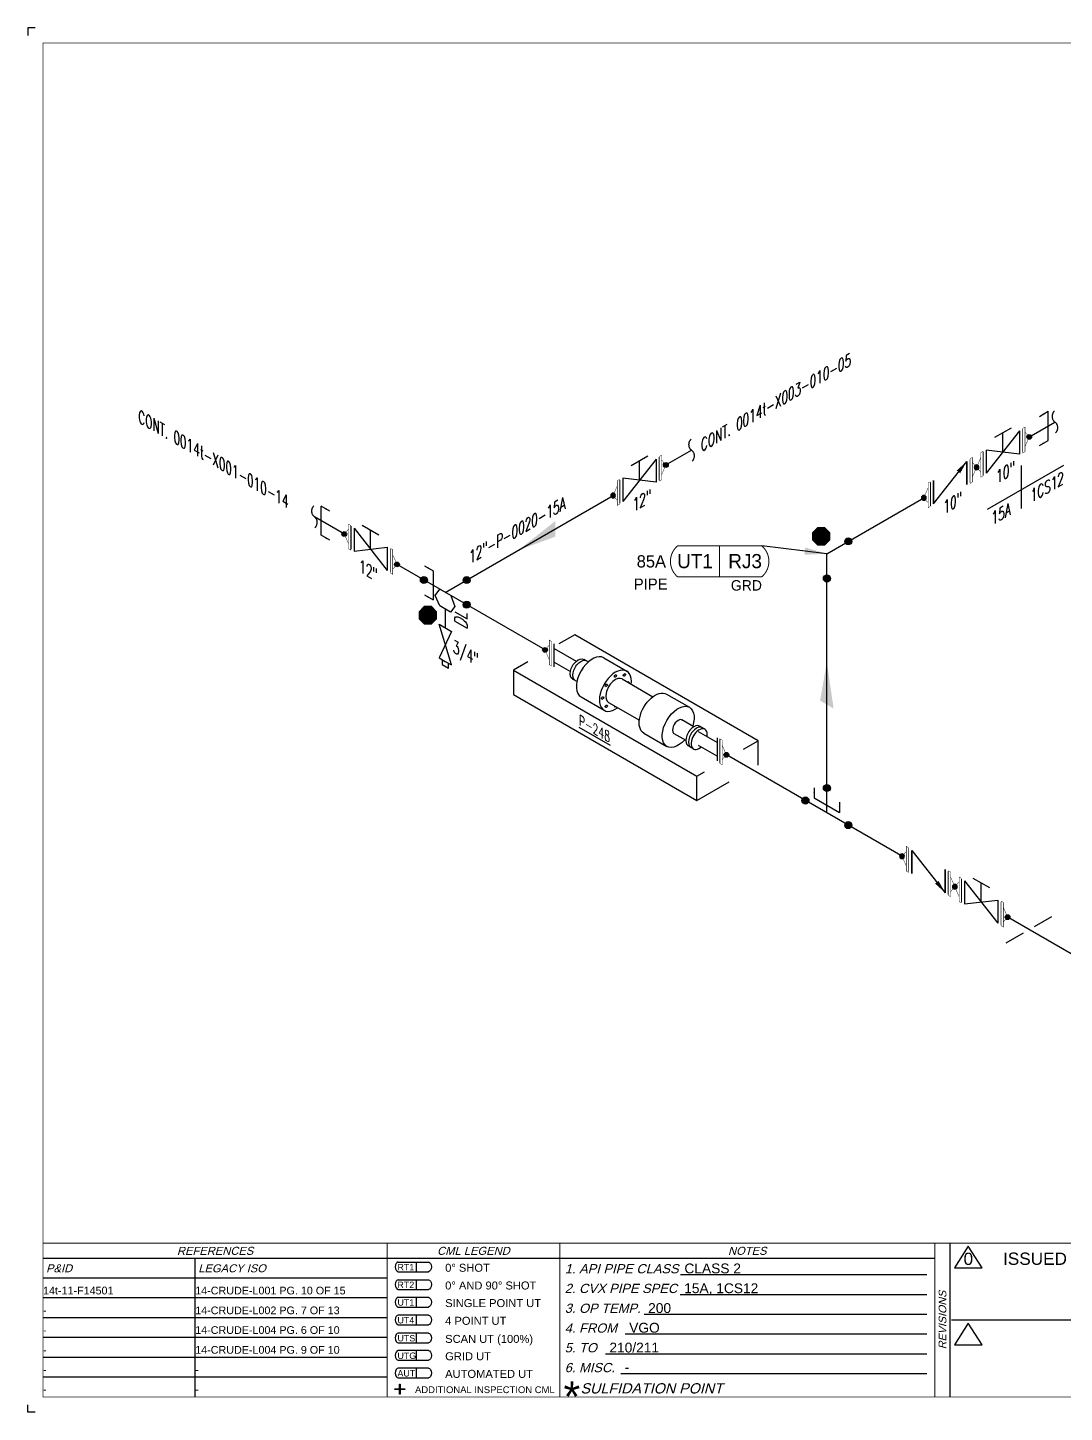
# Model space of a CAD drawing. Header units: inches. Extents: x 0.1 to 17.4, y 0.1 to 11.4.
# Drawn here: x 0.12 to 8.55, y 0.12 to 11.37 of the extents above; entities that cross this region are included whole.
import ezdxf
from ezdxf.enums import TextEntityAlignment as Align

# ---------------------------------------------------------------- set-up
doc = ezdxf.new("R2010")
doc.units = ezdxf.units.IN
doc.header["$MEASUREMENT"] = 0
doc.linetypes.add('HIDDEN2', pattern=[0.1875, 0.125, -0.0625])
for name, color, linetype in [('3', 1, 'Continuous'), ('BORDER', 3, 'Continuous'), ('BORDERTEXT', 7, 'Continuous'), ('COMP', 1, 'Continuous'), ('Continuation', 7, 'Continuous'), ('DL', 20, 'Continuous'), ('EQUIP', 131, 'Continuous'), ('EQUIP-ANNO', 150, 'Continuous'), ('FITTINGS', 4, 'Continuous'), ('FLOW', 1, 'Continuous'), ('PART_PCML', 7, 'Continuous'), ('PART_SelectedCML_UT', 132, 'Continuous'), ('PIPE-ANNO', 150, 'HIDDEN2'), ('TEXT', 7, 'Continuous'), ('UNAS.PIPE', 251, 'Continuous'), ('WELD POINTS', 41, 'Continuous'), ('Welds', 7, 'Continuous')]:
    doc.layers.add(name, color=color, linetype=linetype)
doc.layers.add('PIPE', color=7, linetype='Continuous', lineweight=30)
doc.styles.add('CMLPAS', font='')
doc.styles.add('FEASStandard', font='arial.ttf')
doc.styles.add('ISO30', font='simplex.shx', dxfattribs={"width": 0.85, "oblique": 30, "height": 0.075})
doc.styles.add('PART_Standard', font='romans', dxfattribs={"width": 0.8, "height": 0.09})
doc.styles.add('Richmond', font='arial.ttf')
doc.styles.add('SIMPLEX', font='ROMANS')
doc.styles.get("Standard").update_dxf_attribs({"font": 'arial.ttf'})
doc.styles.get('CMLPAS').set_extended_font_data('Cordia New')
doc.dimstyles.new('Richmond', dxfattribs={"dimtxt": 0.18, "dimasz": 0.18, "dimexe": 0.18, "dimexo": 0.0625, "dimgap": 0.09, "dimtad": 0, "dimtih": 1, "dimtoh": 1, "dimdec": 4, "dimzin": 0, "dimdsep": 46, "dimtxsty": 'Richmond', "dimcen": 0.09, "dimadec": 0, "dimazin": 0, "dimtfac": 1, "dimtdec": 4, "dimtofl": 0, "dimtmove": 0, "dimatfit": 3, "dimfxl": 1, "dimtolj": 1, "dimtzin": 0, "dimarcsym": 0})
doc.dimstyles.get("Standard").update_dxf_attribs({"dimtxt": 0.18, "dimasz": 0.18, "dimexe": 0.18, "dimexo": 0.0625, "dimgap": 0.09, "dimtad": 0, "dimtih": 1, "dimtoh": 1, "dimdec": 4, "dimzin": 0, "dimdsep": 46, "dimtxsty": 'Standard', "dimcen": 0.09, "dimadec": 0, "dimazin": 0, "dimtfac": 1, "dimtdec": 4, "dimtofl": 0, "dimtmove": 0, "dimatfit": 3, "dimfxl": 1, "dimtolj": 1, "dimtzin": 0, "dimarcsym": 0})

# ---------------------------------------------------------------- blocks, each defined once
blk = doc.blocks.new('Border')
h = blk.add_hatch(color=256)
h.dxf.hatch_style = 1
h.paths.add_polyline_path([(3.147, 0.317), (3.11, 0.317), (3.11, 0.31), (3.147, 0.31), (3.147, 0.273), (3.154, 0.273), (3.154, 0.31), (3.191, 0.31), (3.191, 0.317), (3.154, 0.317), (3.154, 0.354), (3.147, 0.354)])
blk.add_line((5.432, 1.244), (7.435, 1.244))
for points in [[(5.43, 1.083), (7.435, 1.083)], [(5.136, 0.922), (7.435, 0.922)], [(4.982, 0.762), (7.435, 0.762)], [(4.822, 0.601), (7.435, 0.601)], [(3.147, 0.317), (3.147, 0.354), (3.154, 0.354), (3.154, 0.317)], [(4.947, 0.44), (7.435, 0.44)], [(3.147, 0.31), (3.11, 0.31), (3.11, 0.317), (3.147, 0.317)], [(3.154, 0.31), (3.154, 0.273), (3.147, 0.273), (3.147, 0.31)], [(3.154, 0.317), (3.191, 0.317), (3.191, 0.31), (3.154, 0.31)]]:
    blk.add_lwpolyline(points)
at = {"layer": 'BORDER'}
for p, q in [((7.625, 0.25), (7.625, 1.5)), ((7.5, 1.375), (0.25, 1.375)), ((1.487, 0.25), (1.487, 1.375)), ((1.487, 1.214), (0.25, 1.214)), ((3.048, 1.214), (1.487, 1.214)), ((1.487, 1.054), (0.25, 1.054)), ((3.048, 1.054), (1.487, 1.054)), ((1.487, 0.893), (0.25, 0.893)), ((3.048, 0.893), (1.487, 0.893)), ((1.487, 0.732), (0.25, 0.732)), ((3.048, 0.732), (1.487, 0.732)), ((1.487, 0.571), (0.25, 0.571)), ((3.048, 0.571), (1.487, 0.571)), ((1.487, 0.411), (0.25, 0.411)), ((3.048, 0.411), (1.487, 0.411))]:
    blk.add_line(p, q, dxfattribs=at)
at = {"layer": 'BORDER', "const_width": 0.005}
blk.add_lwpolyline([(0.25, 0.25), (17.25, 0.25), (17.25, 11.25), (0.25, 11.25)], close=True, dxfattribs=at)
at = {"layer": 'BORDER', "const_width": 0.00833}
for points in [[(17.25, 1.5), (0.25, 1.5)], [(3.048, 0.25), (3.048, 1.5)], [(4.45, 0.25), (4.45, 1.5)], [(7.5, 0.25), (7.5, 1.5)], [(7.634, 0.875), (10.375, 0.875)]]:
    blk.add_lwpolyline(points, dxfattribs=at)
at = {"layer": 'BORDERTEXT', "color": 7, "linetype": 'Continuous'}
for p, q in [((3.137, 1.346), (3.383, 1.346)), ((3.137, 1.267), (3.383, 1.267)), ((3.137, 1.202), (3.383, 1.202)), ((3.137, 1.123), (3.383, 1.123))]:
    blk.add_line(p, q, dxfattribs=at)
at = {"layer": 'BORDERTEXT'}
for p, q in [((3.283, 1.346), (3.283, 1.267)), ((3.283, 1.202), (3.283, 1.123)), ((3.283, 1.059), (3.283, 0.98)), ((3.283, 1.059), (3.283, 0.98)), ((3.283, 0.915), (3.283, 0.836)), ((3.283, 0.915), (3.283, 0.836)), ((3.283, 0.768), (3.283, 0.689)), ((3.283, 0.768), (3.283, 0.689)), ((3.283, 0.626), (3.283, 0.548)), ((3.283, 0.626), (3.283, 0.548)), ((3.283, 0.483), (3.283, 0.405)), ((3.283, 0.483), (3.283, 0.405))]:
    blk.add_line(p, q, dxfattribs=at)
at = {"layer": 'BORDERTEXT', "color": 7}
for p, q in [((3.383, 1.059), (3.137, 1.059)), ((3.137, 0.98), (3.383, 0.98)), ((3.383, 0.915), (3.137, 0.915)), ((3.137, 0.836), (3.383, 0.836)), ((3.383, 0.768), (3.137, 0.768)), ((3.137, 0.689), (3.383, 0.689)), ((3.383, 0.626), (3.137, 0.626)), ((3.137, 0.548), (3.383, 0.548)), ((3.383, 0.483), (3.137, 0.483)), ((3.137, 0.405), (3.383, 0.405))]:
    blk.add_line(p, q, dxfattribs=at)
at = {"layer": 'BORDERTEXT'}
for centre in [(3.137, 1.307), (3.137, 1.163), (3.137, 1.02), (3.137, 0.876), (3.137, 0.729), (3.137, 0.587), (3.137, 0.444)]:
    blk.add_ellipse(centre, major_axis=(0, -0.0394), ratio=0.624439, start_param=3.141593, end_param=6.283185, dxfattribs=at)
at = {"layer": 'BORDERTEXT', "extrusion": (0, 0, -1)}
for centre in [(3.383, 1.307), (3.383, 1.163), (3.383, 1.02), (3.383, 0.876), (3.383, 0.729), (3.383, 0.587), (3.383, 0.444)]:
    blk.add_ellipse(centre, major_axis=(0, -0.0394), ratio=0.624439, start_param=3.141593, end_param=6.283185, dxfattribs=at)
at = {"layer": 'BORDERTEXT', "style": 'FEASStandard', "oblique": 15}
for s, p in [('REFERENCES', (1.649, 1.437)), ('CML LEGEND', (3.749, 1.437)), ('NOTES', (5.975, 1.437))]:
    blk.add_text(s, height=0.065, dxfattribs=at).set_placement(p, align=Align.MIDDLE)
for s, p in [('P&ID', (0.275, 1.295)), ('LEGACY ISO', (1.512, 1.295))]:
    blk.add_text(s, height=0.065, dxfattribs=at).set_placement(p, align=Align.MIDDLE_LEFT)
at = {"layer": 'BORDERTEXT', "style": 'FEASStandard'}
for s, height, p in [('RT1', 0.0518, (3.131, 1.279)), ('0%%D SHOT', 0.0648, (3.519, 1.267)), ('RT2', 0.0518, (3.131, 1.135)), ('0%%D AND 90%%D SHOT', 0.0648, (3.519, 1.123)), ('UT1', 0.0518, (3.131, 0.992)), ('SINGLE POINT UT', 0.0648, (3.519, 0.98)), ('4 POINT UT', 0.0648, (3.519, 0.836)), ('UT4', 0.0518, (3.131, 0.847)), ('UTS', 0.0518, (3.131, 0.701)), ('SCAN UT (100%%%)', 0.0648, (3.519, 0.689)), ('UTG', 0.0518, (3.131, 0.559)), ('GRID UT', 0.0648, (3.519, 0.548)), ('AUT', 0.0518, (3.131, 0.416)), ('AUTOMATED UT', 0.0648, (3.519, 0.405)), ('ADDITIONAL INSPECTION CML', 0.055, (3.274, 0.281))]:
    blk.add_text(s, height=height, dxfattribs=at).set_placement(p)
at = {"layer": 'BORDERTEXT', "style": 'FEASStandard', "oblique": 15}
for s, height, p in [('1. API PIPE CLASS', 0.075, (4.491, 1.254)), ('2. CVX PIPE SPEC', 0.075, (4.491, 1.094)), ('3. OP TEMP.', 0.075, (4.491, 0.933)), ('4. FROM ', 0.075, (4.491, 0.772)), ('5. TO ', 0.075, (4.491, 0.612)), ('6. MISC. ', 0.075, (4.491, 0.451)), ('SULFIDATION POINT', 0.08333, (4.619, 0.278))]:
    blk.add_text(s, height=height, dxfattribs=at).set_placement(p)
blk.add_text('REVISIONS', height=0.0625, rotation=90, dxfattribs=at).set_placement((7.562, 0.875), align=Align.MIDDLE)
at = {"layer": 'BORDERTEXT', "insert": (4.481, 0.378), "char_height": 0.25, "attachment_point": 1, "style": 'FEASStandard'}
blk.add_mtext('*', dxfattribs=at)
blk = doc.blocks.new('BORDER TEXT')
at = {"layer": 'BORDERTEXT'}
for tag, p, height, style in [('API_PIPE_CLASS', (5.464, 1.254), 0.08, 'Richmond'), ('MATERIAL1', (12.263, 1.211), 0.08, 'Richmond'), ('P&ID_#1', (0.25, 1.083), 0.0625, 'FEASStandard'), ('LINE_#1', (1.487, 1.083), 0.0625, 'FEASStandard'), ('CVX_PIPE_SPEC', (5.462, 1.093), 0.08, 'Richmond'), ('OP_TEMP', (5.169, 0.932), 0.08, 'Richmond'), ('MATERIAL2', (12.263, 1.04), 0.08, 'Richmond'), ('P&ID_#2', (0.25, 0.922), 0.0625, 'FEASStandard'), ('LINE_#2', (1.487, 0.922), 0.0625, 'FEASStandard'), ('MATERIAL3', (12.263, 0.868), 0.08, 'Richmond'), ('P&ID_#3', (0.25, 0.762), 0.0625, 'FEASStandard'), ('LINE_#3', (1.487, 0.762), 0.0625, 'FEASStandard'), ('FROM', (5.015, 0.772), 0.08, 'Richmond'), ('TO', (4.854, 0.611), 0.08, 'Richmond'), ('MATERIAL4', (12.263, 0.696), 0.08, 'Richmond'), ('P&ID_#4', (0.25, 0.601), 0.0625, 'FEASStandard'), ('LINE_#4', (1.487, 0.601), 0.0625, 'FEASStandard'), ('MATERIAL5', (12.263, 0.525), 0.08, 'Richmond'), ('P&ID_#5', (0.25, 0.44), 0.0625, 'FEASStandard'), ('LINE_#5', (1.487, 0.44), 0.0625, 'FEASStandard'), ('MISC', (4.979, 0.451), 0.08, 'Richmond'), ('INSULATION', (12.928, 0.414), 0.0625, 'FEASStandard'), ('P&ID_#6', (0.25, 0.28), 0.0625, 'FEASStandard'), ('LINE_#6', (1.487, 0.28), 0.0625, 'FEASStandard'), ('PWHT', (12.928, 0.281), 0.0625, 'FEASStandard')]:
    blk.add_attdef(tag, p, '', height=height, dxfattribs=dict(at, style=style))
at = {"layer": 'BORDERTEXT', "style": 'FEASStandard'}
for tag, p in [('DR.BY', (11.075, 0.562)), ('DR.BY_DATE', (11.95, 0.562)), ('CHK_BY', (11.075, 0.354)), ('CHK._BY_DATE', (11.95, 0.354))]:
    blk.add_attdef(tag, text='', height=0.1, dxfattribs=at).set_placement(p, align=Align.MIDDLE_CENTER)
at = {"layer": 'BORDERTEXT', "style": 'PART_Standard', "width": 0.8}
for tag, p in [('PLANT_NUMBER', (13.938, 0.384)), ('SYSTEM_NUMBER', (14.812, 0.384)), ('CIRCUIT_NUMBER', (15.688, 0.384)), ('SHEET_NUMBER', (16.5, 0.384)), ('REVISION', (17.062, 0.384))]:
    blk.add_attdef(tag, text='', height=0.15, dxfattribs=at).set_placement(p, align=Align.MIDDLE_CENTER)
blk = doc.blocks.new('3_VALVE_FLANGE_GATE_30')
at = {"color": 0, "linetype": 'ByBlock', "lineweight": -2}
blk.add_wipeout([(-0.162, -0.187), (-0.135, -0.172), (0, 0), (0.135, -0.016), (0.162, 0), (0.162, 0.187), (0.135, 0.172), (0, 0), (-0.135, 0.016), (-0.162, 0)], dxfattribs=at)
for p, q in [((0.135, 0.172), (-0.135, -0.172)), ((0.068, 0.195), (-0.068, 0.117)), ((0, 0), (0, 0.156)), ((0.135, 0.172), (0.135, -0.016)), ((0.162, 0.187), (0.162, 0)), ((-0.162, 0), (-0.162, -0.187)), ((-0.135, 0.016), (-0.135, -0.172)), ((0.135, -0.016), (-0.135, 0.016))]:
    blk.add_line(p, q, dxfattribs=at)
blk = doc.blocks.new('AM9A04')
at = {"linetype": 'Continuous', "const_width": 0.01}
blk.add_lwpolyline([(0, -0.289), (0, 0.289), (-0.05, 0.318), (-0.05, -0.26)], close=True, dxfattribs=at)
at = {"const_width": 0.01}
blk.add_lwpolyline([(-0.05, -0.144), (-0.15, 0.087), (-0.05, 0.202)], dxfattribs=at)
blk = doc.blocks.new('A09')
at = {"layer": 'Welds'}
h = blk.add_hatch(color=256, dxfattribs=at)
h.dxf.hatch_style = 1
h.paths.add_polyline_path([(-0.03, 0, 1), (0.03, 0, 1)])
blk.add_circle((0, 0), 0.03, dxfattribs=at)
blk = doc.blocks.new('*U68')
blk.add_wipeout([(0.052, -0.03), (0.017, -0.07), (0.017, -0.11), (0, -0.1), (0, 0.1), (0.017, 0.09), (0.017, 0.05)]).dxf.layer = 'COMP'
at = {"layer": '3', "xscale": 0.65, "yscale": 0.65, "zscale": 0.65}
blk.add_blockref('A09', (0.052, -0.03), dxfattribs=at)
at = {"layer": 'COMP', "xscale": 0.3466300616258731, "yscale": 0.3466300616258731, "zscale": 0.3466300616258731, "rotation": 180}
blk.add_blockref('AM9A04', (0, 0), dxfattribs=at)
blk = doc.blocks.new('1_Text_330')
at = {"layer": 'TEXT', "style": 'PART_Standard', "oblique": 330, "width": 0.8}
blk.add_attdef('3/4"', (0, 0), '', height=0.09, rotation=330, dxfattribs=at)
blk = doc.blocks.new('1_BREAK-PIPE_PIPE_00')
at = {"color": 0, "linetype": 'ByBlock', "lineweight": -2}
for centre, major_axis in [((0.03, -0.092), (0, 0.101)), ((-0.03, 0.092), (0, -0.101))]:
    blk.add_ellipse(centre, major_axis=major_axis, ratio=0.711978, start_param=0.427466, end_param=3.141593, dxfattribs=at)
blk = doc.blocks.new('1_Tilde_00')
at = {"layer": 'PIPE-ANNO', "xscale": -0.5000000000000001, "yscale": 0.5, "zscale": 0.5}
blk.add_blockref('1_BREAK-PIPE_PIPE_00', (0, 0), dxfattribs=at)
blk = doc.blocks.new('1_Cont_330')
at = {"layer": 'Continuation', "style": 'PART_Standard', "oblique": 330, "width": 0.8}
blk.add_attdef('CONT.', (0, 0), '', height=0.09, rotation=330, dxfattribs=at)
blk = doc.blocks.new('O-let 2')
at = {"layer": 'FITTINGS', "linetype": 'ByBlock'}
for p, q in [((11.097, 20.379), (11.136, 20.431)), ((11.136, 20.295), (11.097, 20.379)), ((11.224, 20.38), (11.136, 20.431)), ((11.224, 20.38), (11.257, 20.291)), ((11.223, 20.245), (11.136, 20.295)), ((11.257, 20.291), (11.223, 20.245))]:
    blk.add_line(p, q, dxfattribs=at)
blk = doc.blocks.new('Bleeder Valve 2')
at = {"layer": 'FITTINGS', "linetype": 'ByBlock'}
for p, q in [((0.051, -0.302), (-0.051, 0.03)), ((-0.051, 0.03), (0.051, -0.03)), ((0.051, -0.03), (-0.051, -0.243)), ((-0.051, -0.243), (0, -0.273)), ((-0.026, -0.258), (-0.026, -0.298)), ((-0.026, -0.298), (0.025, -0.327)), ((0, -0.273), (0.051, -0.302)), ((0.025, -0.327), (0.025, -0.287))]:
    blk.add_line(p, q, dxfattribs=at)
blk = doc.blocks.new('Bleeder 2')
at = {"layer": 'PIPE', "linetype": 'Continuous'}
blk.add_line((0, -0.135), (0, -0.288), dxfattribs=at)
for name, p in [('O-let 2', (-11.18, -20.405)), ('Bleeder Valve 2', (0, -0.288))]:
    blk.add_blockref(name, p)
blk = doc.blocks.new('DL_Vert_30')
at = {"layer": 'DL', "style": 'ISO30', "oblique": 30, "width": 0.85}
blk.add_text('DL', height=0.1, rotation=90, dxfattribs=at).set_placement((0, 0))
blk = doc.blocks.new('2_WELD_SINGLE_00')
at = {"linetype": 'ByBlock', "lineweight": -2}
h = blk.add_hatch(color=0, dxfattribs=at)
edge = h.paths.add_edge_path()
edge.add_arc((0, 0), 0.0286, 0, 360)
at = {"color": 0, "linetype": 'ByBlock', "lineweight": -2}
blk.add_circle((0, 0), 0.0286, dxfattribs=at)
blk = doc.blocks.new('*U71')
at = {"layer": 'WELD POINTS'}
for p, rotation in [((-0.174, 0.1), 329.9999999999993), ((0.174, 0.1), 299.9999999999998), ((0.174, -0.1), 60.000000000001)]:
    blk.add_blockref('2_WELD_SINGLE_00', p, dxfattribs=dict(at, rotation=rotation))
blk = doc.blocks.new('*U74')
at = {"layer": 'WELD POINTS'}
blk.add_blockref('2_WELD_SINGLE_00', (0, 0.201), dxfattribs=at)
for p, rotation in [((-0.174, 0.1), 329.9999999999993), ((0.174, -0.1), 60.000000000001)]:
    blk.add_blockref('2_WELD_SINGLE_00', p, dxfattribs=dict(at, rotation=rotation))
blk = doc.blocks.new('*U78')
at = {"layer": 'WELD POINTS', "rotation": 209.9999999999999}
blk.add_blockref('2_WELD_SINGLE_00', (0.174, 0.1), dxfattribs=at)
at = {"layer": 'WELD POINTS'}
blk.add_blockref('2_WELD_SINGLE_00', (0, -0.201), dxfattribs=at)
blk = doc.blocks.new('3_VALVE_FLANGE_CHECK_30')
at = {"color": 0, "linetype": 'ByBlock', "lineweight": -2}
blk.add_wipeout([(0.162, 0.188), (-0.162, 0), (-0.162, -0.188), (0.162, 0)], dxfattribs=at)
for p, q in [((-0.135, -0.172), (0.135, 0.172)), ((0.135, -0.016), (0.135, 0.172)), ((0.135, 0.172), (0.135, -0.016)), ((0.162, 0.188), (0.162, 0)), ((-0.162, 0), (-0.162, -0.188)), ((-0.135, -0.172), (-0.135, 0.016)), ((-0.135, 0.016), (-0.135, -0.172))]:
    blk.add_line(p, q, dxfattribs=at)
blk.add_solid([(0.054, 0.098), (0.135, 0.172), (0.082, 0.076)], dxfattribs=at)
blk = doc.blocks.new('*U19')
blk.add_wipeout([(-0.052, -0.03), (-0.017, -0.07), (-0.017, -0.11), (0, -0.1), (0, 0.1), (-0.017, 0.09), (-0.017, 0.05)]).dxf.layer = 'COMP'
at = {"layer": '3', "xscale": 0.65, "yscale": 0.65, "zscale": 0.65}
blk.add_blockref('A09', (-0.052, -0.03), dxfattribs=at)
at = {"layer": 'COMP', "xscale": -0.3466300616258731, "yscale": 0.3466300616258731, "zscale": 0.3466300616258731, "rotation": 180}
blk.add_blockref('AM9A04', (0, 0), dxfattribs=at)
blk = doc.blocks.new('4_SUPPORT_I-BEAM_30')
at = {"color": 0, "linetype": 'ByBlock', "lineweight": -2}
for p, q in [((-0.044, 0.025), (-0.186, 0.107)), ((0.186, -0.107), (0.044, -0.025))]:
    blk.add_line(p, q, dxfattribs=at)
blk = doc.blocks.new('1_ARROW_FLOW_30')
at = {"color": 0, "linetype": 'ByBlock'}
blk.add_solid([(-0.15, -0.15), (0.15, 0.087), (-0.15, -0.023)], dxfattribs=at)
blk = doc.blocks.new('1_Text_30')
at = {"layer": 'TEXT', "style": 'PART_Standard', "oblique": 30, "width": 0.8}
blk.add_attdef('TEXT', (0, 0), '', height=0.09, rotation=30, dxfattribs=at)
blk = doc.blocks.new('*U89')
at = {"layer": 'PIPE-ANNO', "linetype": 'Continuous'}
for p, q in [((0.343, -0.102), (-0.278, -0.46)), ((0, -0.1), (0, -0.45))]:
    blk.add_line(p, q, dxfattribs=at)
at = {"layer": 'TEXT', "style": 'PART_Standard', "oblique": 30, "width": 0.8}
blk.add_attdef('SPEC230', text='', height=0.09, rotation=30, dxfattribs=at).set_placement((0.347, -0.249), align=Align.RIGHT)
blk.add_attdef('SPEC130', (-0.241, -0.589), '', height=0.09, rotation=30, dxfattribs=at)
blk = doc.blocks.new('1_Cont_30')
at = {"layer": 'Continuation', "style": 'PART_Standard', "oblique": 30, "width": 0.8}
blk.add_attdef('CONT', (0, 0), '', height=0.09, rotation=30, dxfattribs=at)
blk = doc.blocks.new('PART_PCML')
blk.add_hatch(color=0).paths.add_polyline_path([(-0.07, -0.029), (-0.029, -0.07), (0.029, -0.07), (0.07, -0.029), (0.07, 0.029), (0.029, 0.07), (-0.029, 0.07), (-0.07, 0.029)])
at = {"color": 7, "const_width": 0.009}
blk.add_lwpolyline([(-0.07, 0.029), (-0.029, 0.07), (0.029, 0.07), (0.07, 0.029), (0.07, -0.029), (0.029, -0.07), (-0.029, -0.07), (-0.07, -0.029), (-0.07, 0.029), (-0.029, 0.07)], dxfattribs=at)
at = {"color": 18, "true_color": 0x000000}
blk.add_lwpolyline([(-0.029, 0.07), (-0.07, 0.029), (-0.07, -0.029), (-0.029, -0.07), (0.029, -0.07), (0.07, -0.029), (0.07, 0.029), (0.029, 0.07)], close=True, dxfattribs=at)
at = {"color": 7, "true_color": 0xffffff, "style": 'SIMPLEX', "width": 0.8, "flags": 1}
for tag, p in [('CIRCUIT', (-0.094, 0.089)), ('DM', (-0.053, -0.133)), ('TYPE', (-0.075, -0.204))]:
    blk.add_attdef(tag, p, '', height=0.0586, dxfattribs=at)
at = {"color": 7, "true_color": 0xffffff, "style": 'SIMPLEX', "width": 0.8}
blk.add_attdef('DMDISP', text='', height=0.0586, dxfattribs=at).set_placement((0, 0), align=Align.MIDDLE_CENTER)
blk = doc.blocks.new('CMLPAS')
at = {"const_width": 0.008}
blk.add_lwpolyline([(0.063, 0.125, 0.454441), (0.063, -0.125), (0.75, -0.125, 0.454441), (0.75, 0.125)], format="xyb", close=True, dxfattribs=at)
blk.add_lwpolyline([(0.406, -0.125), (0.406, 0.125)], dxfattribs=at)
at = {"style": 'CMLPAS', "flags": 1}
for tag, p in [('STATE', (0.75, 0.623)), ('DL', (0.75, 0.482)), ('CIRCUIT', (0.75, 0.341)), ('SUBSINTERVAL(MONTHS)', (-0.025, -0.335)), ('OLD_ID', (0.75, -0.337)), ('OLD_NDE', (0.75, -0.478)), ('OLD_ENTY', (0.741, -0.636)), ('SIZE', (0.747, -0.761)), ('SPEC', (0.747, -0.902)), ('JUSTIFY', (0.747, -1.043)), ('COMMENTS', (0.747, -1.185)), ('OLD_ASSET', (0.75, -1.326)), ('SCHED', (0.737, -1.469)), ('NOM_THICK', (0.752, -1.61)), ('CORR_ALLOW', (0.763, -1.745)), ('TML_STATUS', (0.772, -1.878)), ('FLOW_ORDER', (0.778, -2.13))]:
    blk.add_attdef(tag, text='', height=0.1, dxfattribs=at).set_placement(p, align=Align.MIDDLE_RIGHT)
at = {"style": 'CMLPAS'}
for tag, height, p in [('CHILD', 0.25, (0.75, 0.269)), ('###', 0.115, (0.75, 0.002)), ('ACCESS', 0.085, (0.75, -0.195))]:
    blk.add_attdef(tag, text='', height=height, dxfattribs=at).set_placement(p, align=Align.MIDDLE_RIGHT)
at = {"color": 152, "style": 'CMLPAS'}
for tag, height, p in [('SPECIAL', 0.085, (0.405, 0.19)), ('DM-TYPE', 0.1, (-0.03, 0)), ('COMP', 0.09, (-0.017, -0.185))]:
    blk.add_attdef(tag, text='', height=height, dxfattribs=at).set_placement(p, align=Align.MIDDLE_RIGHT)
at = {"style": 'CMLPAS'}
blk.add_attdef('NDE', text='', height=0.115, dxfattribs=at).set_placement((0.206, 0.002), align=Align.MIDDLE_CENTER)
blk = doc.blocks.new('*U67')
at = {"color": 20, "linetype": 'ByBlock', "ltscale": 0.7}
blk.add_line((-0.054, 0.15), (-0.054, -0.087), dxfattribs=at)
for points in [[(-0.126, 0.191), (-0.054, 0.15)], [(-0.126, -0.046), (-0.054, -0.087)]]:
    blk.add_leader(points, dimstyle='Richmond', override={"dimasz": 0.04, "dimgap": 0.09, "dimtad": 0}, dxfattribs=at)
blk = doc.blocks.new('*U90')
at = {"color": 20, "linetype": 'ByBlock', "ltscale": 0.7}
blk.add_line((0.054, 0.15), (0.054, -0.087), dxfattribs=at)
for points in [[(0.126, 0.191), (0.054, 0.15)], [(0.126, -0.046), (0.054, -0.087)]]:
    blk.add_leader(points, dimstyle='Richmond', override={"dimasz": 0.04, "dimgap": 0.09, "dimtad": 0}, dxfattribs=at)
blk = doc.blocks.new('*U102')
at = {"color": 20, "linetype": 'ByBlock', "ltscale": 0.7}
blk.add_line((-0.103, 0.122), (0.103, 0.003), dxfattribs=at)
for points in [[(-0.103, 0.204), (-0.103, 0.122)], [(0.103, 0.086), (0.103, 0.003)]]:
    blk.add_leader(points, dimstyle='Richmond', override={"dimasz": 0.04, "dimgap": 0.09, "dimtad": 0}, dxfattribs=at)

msp = doc.modelspace()

# ---------------------------------------------------------------- linework, layer by layer
for p, q in [((0.125, 11.375), (0.125, 11.312)), ((0.187, 11.375), (0.125, 11.375)), ((0.125, 0.125), (0.125, 0.187)), ((0.187, 0.125), (0.125, 0.125))]:
    msp.add_line(p, q)
at = {"layer": 'BORDERTEXT'}
for points in [[(7.772, 1.474), (7.659, 1.298), (7.885, 1.298)], [(7.772, 0.849), (7.659, 0.673), (7.885, 0.673)]]:
    msp.add_lwpolyline(points, close=True, dxfattribs=at)
at = {"layer": 'EQUIP'}
for p, q in [((4.572, 6.442), (4.443, 6.368)), ((6.064, 5.581), (4.572, 6.442)), ((4.192, 6.223), (4.074, 6.154)), ((4.646, 6.243), (4.683, 6.222)), ((4.808, 6.255), (4.995, 6.147)), ((4.074, 6.154), (4.074, 5.957)), ((4.074, 6.154), (5.566, 5.293)), ((4.577, 6.07), (4.554, 6.083)), ((4.958, 6.084), (5.208, 5.939)), ((4.577, 6.07), (4.591, 6.062)), ((4.074, 5.957), (5.566, 5.096)), ((4.624, 5.937), (4.811, 5.829)), ((4.848, 5.893), (5.098, 5.749)), ((5.318, 5.961), (5.505, 5.853)), ((5.54, 5.695), (5.444, 5.75)), ((5.135, 5.643), (5.321, 5.535)), ((5.477, 5.583), (5.381, 5.638)), ((5.63, 5.675), (5.587, 5.7)), ((5.538, 5.515), (5.494, 5.54)), ((5.945, 5.512), (6.064, 5.581)), ((6.064, 5.384), (6.064, 5.581)), ((5.566, 5.293), (5.626, 5.328)), ((5.566, 5.096), (5.566, 5.293)), ((5.566, 5.096), (5.828, 5.248))]:
    msp.add_line(p, q, dxfattribs=at)
at = {"layer": 'EQUIP', "extrusion": (0, 0, -1)}
for centre, major_axis, start_param, end_param in [((4.6, 6.163), (-0.0461, -0.0798), 0, 3.141593), ((4.622, 6.151), (-0.0461, -0.0798), 0, 3.141593), ((5.226, 5.802), (-0.092, -0.159), 0, 3.141593), ((5.413, 5.694), (-0.092, -0.159), 5.07104, 10.637012)]:
    msp.add_ellipse(centre, major_axis=major_axis, ratio=0.57735, start_param=start_param, end_param=end_param, dxfattribs=at)
at = {"layer": 'EQUIP'}
for centre, major_axis, start_param, end_param in [((4.716, 6.096), (0.092, 0.159), 6.283185, 9.07169), ((4.903, 5.988), (0.092, 0.159), 5.35589, 10.352073), ((4.903, 5.988), (0.0551, 0.0955), 0, 3.141593), ((4.716, 6.096), (0.092, 0.159), 9.07169, 9.424778), ((5.007, 6.048), (0.0061, 0.0106), 5.253068, 7.313302), ((4.903, 5.868), (0.0061, 0.0106), 2.111476, 4.17171), ((5.413, 5.694), (0.0322, 0.0559), 6.283185, 9.424778), ((5.54, 5.62), (0.0461, 0.0798), 6.283185, 9.424778), ((5.562, 5.608), (0.0461, 0.0798), 6.283185, 9.424778), ((5.584, 5.595), (0.0461, 0.0798), 4.987129, 10.720834)]:
    msp.add_ellipse(centre, major_axis=major_axis, ratio=0.57735, start_param=start_param, end_param=end_param, dxfattribs=at)
for centre in [(4.903, 6.108), (4.976, 6.116), (4.829, 6.031), (4.799, 5.928), (4.829, 5.861)]:
    msp.add_ellipse(centre, major_axis=(0.0061, 0.0106), ratio=0.57735, dxfattribs=at)
msp.add_point((5.584, 5.595), dxfattribs=at)
at = {"layer": 'FITTINGS', "linetype": 'ByBlock', "lineweight": -2}
for p, q in [((4.406, 6.181), (4.406, 6.369)), ((4.406, 6.33), (4.584, 6.227)), ((4.406, 6.22), (4.537, 6.145))]:
    msp.add_line(p, q, dxfattribs=at)
at = {"layer": 'PIPE'}
for p, q in [((3.52, 6.787), (4.884, 7.574)), ((6.622, 7.101), (7.462, 7.585)), ((4.331, 6.319), (2.751, 7.231)), ((6.622, 4.996), (6.622, 7.101)), ((9.934, 3.084), (5.805, 5.467))]:
    msp.add_line(p, q, dxfattribs=at)
at = {"layer": 'UNAS.PIPE'}
for p, q in [((7.462, 7.585), (8.476, 8.171)), ((2.751, 7.231), (2.456, 7.401))]:
    msp.add_line(p, q, dxfattribs=at)

# ---------------------------------------------------------------- block references
at = {"rotation": 180}
for p in [(8.476, 8.171), (5.522, 7.942), (2.456, 7.401)]:
    msp.add_blockref('1_Tilde_00', p, dxfattribs=at)
at = {"layer": 'BORDER'}
msp.add_blockref('Border', (0, 0), dxfattribs=at)
at = {"layer": 'BORDERTEXT'}
ref = msp.add_blockref('BORDER TEXT', (0, 0), dxfattribs=at)
ref.add_attrib('MISC', '-', (4.979, 0.451), dxfattribs={"height": 0.08, "style": 'Richmond'})
ref.add_attrib('TO', '210/211', (4.854, 0.611), dxfattribs={"height": 0.08, "style": 'Richmond'})
ref.add_attrib('FROM', 'VGO', (5.015, 0.772), dxfattribs={"height": 0.08, "style": 'Richmond'})
ref.add_attrib('OP_TEMP', '200', (5.169, 0.932), dxfattribs={"height": 0.08, "style": 'Richmond'})
ref.add_attrib('CVX_PIPE_SPEC', '15A, 1CS12', (5.462, 1.093), dxfattribs={"height": 0.08, "style": 'Richmond'})
ref.add_attrib('API_PIPE_CLASS', 'CLASS 2', (5.464, 1.254), dxfattribs={"height": 0.08, "style": 'Richmond'})
ref.add_attrib('LINE_#6', '-', (1.487, 0.28), dxfattribs={"height": 0.0625, "style": 'FEASStandard'})
ref.add_attrib('LINE_#5', '-', (1.487, 0.44), dxfattribs={"height": 0.0625, "style": 'FEASStandard'})
ref.add_attrib('LINE_#4', '14-CRUDE-L004 PG. 9 OF 10', (1.487, 0.601), dxfattribs={"height": 0.0625, "style": 'FEASStandard'})
ref.add_attrib('LINE_#3', '14-CRUDE-L004 PG. 6 OF 10', (1.487, 0.762), dxfattribs={"height": 0.0625, "style": 'FEASStandard'})
ref.add_attrib('LINE_#2', '14-CRUDE-L002 PG. 7 OF 13', (1.487, 0.922), dxfattribs={"height": 0.0625, "style": 'FEASStandard'})
ref.add_attrib('LINE_#1', '14-CRUDE-L001 PG. 10 OF 15', (1.487, 1.083), dxfattribs={"height": 0.0625, "style": 'FEASStandard'})
ref.add_attrib('P&ID_#6', '-', (0.25, 0.28), dxfattribs={"height": 0.0625, "style": 'FEASStandard'})
ref.add_attrib('P&ID_#5', '-', (0.25, 0.44), dxfattribs={"height": 0.0625, "style": 'FEASStandard'})
ref.add_attrib('P&ID_#4', '-', (0.25, 0.601), dxfattribs={"height": 0.0625, "style": 'FEASStandard'})
ref.add_attrib('P&ID_#3', '-', (0.25, 0.762), dxfattribs={"height": 0.0625, "style": 'FEASStandard'})
ref.add_attrib('P&ID_#2', '-', (0.25, 0.922), dxfattribs={"height": 0.0625, "style": 'FEASStandard'})
ref.add_attrib('P&ID_#1', '14t-11-F14501', (0.25, 1.083), dxfattribs={"height": 0.0625, "style": 'FEASStandard'})
at = {"layer": 'Continuation'}
for name, p, values in [('1_Cont_30', (5.598, 7.927), {'CONT': 'CONT. 0014t-X003-010-05'}), ('1_Cont_330', (1.024, 8.171), {'CONT.': 'CONT. 0014t-X001-010-14'})]:
    msp.add_blockref(name, p, dxfattribs=at).add_auto_attribs(values)
at = {"layer": 'DL', "rotation": 180}
for name, p in [('*U90', (8.476, 8.171)), ('*U67', (2.456, 7.401))]:
    msp.add_blockref(name, p, dxfattribs=at)
at = {"layer": 'DL'}
for name, p in [('*U67', (3.476, 6.812)), ('DL_Vert_30', (3.698, 6.481)), ('*U102', (6.622, 4.996))]:
    msp.add_blockref(name, p, dxfattribs=at)
at = {"layer": 'FITTINGS'}
msp.add_blockref('Bleeder 2', (3.52, 6.787), dxfattribs=at)
at = {"layer": 'FLOW', "xscale": -1, "yscale": -1}
msp.add_blockref('1_ARROW_FLOW_30', (4.265, 7.217), dxfattribs=at)
at = {"layer": 'FLOW', "rotation": 59.99999999999999}
msp.add_blockref('1_ARROW_FLOW_30', (6.622, 6.048), dxfattribs=at)
at = {"layer": 'PART_PCML', "color": 13}
for p in [(6.576, 7.242), (3.378, 6.601)]:
    msp.add_blockref('PART_PCML', p, dxfattribs=at).add_auto_attribs({'DMDISP': '85A'})
at = {"layer": 'PART_SelectedCML_UT'}
msp.add_blockref('CMLPAS', (5.344, 7.039), dxfattribs=at).add_auto_attribs({'###': 'RJ3', 'NDE': 'UT1', 'DM-TYPE': '85A', 'COMP': 'PIPE', 'ACCESS': 'GRD'})
at = {"layer": 'TEXT'}
for name, p, values in [('1_Text_30', (3.714, 7.015), {'TEXT': '12"-P-0020-15A'}), ('1_Text_330', (3.581, 6.302), {'3/4"': '3/4"'})]:
    msp.add_blockref(name, p, dxfattribs=at).add_auto_attribs(values)
at = {"layer": 'UNAS.PIPE'}
msp.add_blockref('1_Text_30', (7.57, 7.42), dxfattribs=at).add_auto_attribs({'TEXT': '10"'})
at = {"layer": 'WELD POINTS'}
for name, p in [('*U78', (6.622, 7.101)), ('*U71', (3.52, 6.787)), ('*U74', (6.622, 4.996))]:
    msp.add_blockref(name, p, dxfattribs=at)

# ---------------------------------------------------------------- texts
at = {"layer": 'BORDERTEXT', "style": 'FEASStandard'}
msp.add_text('ISSUED FOR FEAS PROJECT', height=0.1, dxfattribs=at).set_placement((9.028, 1.373), align=Align.MIDDLE_CENTER)
msp.add_attdef('0', text='', height=0.1, dxfattribs=at).set_placement((7.772, 1.372), align=Align.MIDDLE_CENTER)
at = {"layer": 'EQUIP-ANNO', "style": 'ISO30', "oblique": 330, "width": 0.85}
msp.add_text('%%UP-248', height=0.075, rotation=330, dxfattribs=at).set_placement((4.606, 5.71))

# ---------------------------------------------------------------- leaders
at = {"layer": 'PART_SelectedCML_UT'}
msp.add_leader([(6.622, 7.101), (6.094, 7.164)], dimstyle='Standard', dxfattribs=at)

# ---------------------------------------------------------------- next in the draw order: block references
at = {"layer": 'FITTINGS'}
for name, p in [('3_VALVE_FLANGE_GATE_30', (8.053, 7.927)), ('3_VALVE_FLANGE_CHECK_30', (7.624, 7.679))]:
    msp.add_blockref(name, p, dxfattribs=at)
at = {"layer": 'FITTINGS', "xscale": -1}
msp.add_blockref('3_VALVE_FLANGE_GATE_30', (2.913, 7.137), dxfattribs=at)
at = {"layer": 'FITTINGS', "yscale": -1}
msp.add_blockref('3_VALVE_FLANGE_CHECK_30', (7.448, 4.519), dxfattribs=at)
at = {"layer": 'UNAS.PIPE'}
msp.add_blockref('3_VALVE_FLANGE_GATE_30', (5.098, 7.698), dxfattribs=at)

# ---------------------------------------------------------------- next in the draw order: wipeouts: each hides what was drawn before it
for points, layer in [([(4.331, 6.319), (4.366, 6.359), (4.366, 6.399), (4.383, 6.389), (4.383, 6.189), (4.366, 6.199), (4.366, 6.239)], 'COMP'), ([(5.578, 5.544), (5.578, 5.654), (5.73, 5.566), (5.73, 5.605), (5.753, 5.591), (5.753, 5.404), (5.73, 5.417), (5.73, 5.456)], 'FITTINGS')]:
    msp.add_wipeout(points).dxf.layer = layer

# ---------------------------------------------------------------- next in the draw order: hatches: boundary and pattern name
at = {"layer": 'Welds'}
h = msp.add_hatch(color=256, dxfattribs=at)
h.dxf.hatch_style = 1
h.paths.add_polyline_path([(4.35, 6.319, 1), (4.311, 6.319, 1)])

# ---------------------------------------------------------------- next in the draw order: linework, layer by layer
at = {"layer": 'FITTINGS', "linetype": 'ByBlock', "lineweight": -2}
for p, q in [((5.73, 5.566), (5.578, 5.654)), ((5.73, 5.456), (5.578, 5.544)), ((5.73, 5.605), (5.73, 5.417)), ((5.753, 5.591), (5.753, 5.404))]:
    msp.add_line(p, q, dxfattribs=at)
at = {"layer": 'Welds'}
msp.add_circle((4.331, 6.319), 0.0195, dxfattribs=at)

# ---------------------------------------------------------------- next in the draw order: block references
msp.add_blockref('*U89', (8.202, 7.919)).add_auto_attribs({'SPEC130': '15A', 'SPEC230': '1CS12'})
at = {"layer": 'COMP', "ltscale": 0.65, "xscale": -1, "rotation": 180}
for name, p in [('*U68', (7.787, 7.773)), ('*U19', (7.285, 4.613))]:
    msp.add_blockref(name, p, dxfattribs=at)
at = {"layer": 'COMP', "ltscale": 0.65, "xscale": -1}
for name, p in [('*U68', (4.936, 7.604)), ('*U68', (7.462, 7.585)), ('*U19', (7.61, 4.425))]:
    msp.add_blockref(name, p, dxfattribs=at)
at = {"layer": 'COMP', "ltscale": 0.65}
msp.add_blockref('*U68', (3.075, 7.044), dxfattribs=at)
at = {"layer": 'COMP', "xscale": 0.3466300616258731, "yscale": 0.3466300616258731, "zscale": 0.3466300616258731}
msp.add_blockref('AM9A04', (4.383, 6.289), dxfattribs=at)
at = {"layer": 'TEXT'}
msp.add_blockref('1_Text_330', (2.82, 6.956), dxfattribs=at).add_auto_attribs({'3/4"': '12"'})
at = {"layer": 'UNAS.PIPE'}
msp.add_blockref('1_Text_30', (7.999, 7.668), dxfattribs=at).add_auto_attribs({'TEXT': '10"'})
ref = msp.add_blockref('1_Text_30', (5.044, 7.439), dxfattribs=at)
ref.add_attrib('TEXT', '12"', (5.044, 7.439), dxfattribs={"height": 0.09, "rotation": 30, "style": 'PART_Standard', "oblique": 30, "width": 0.8})

# ---------------------------------------------------------------- next in the draw order: wipeouts: each hides what was drawn before it
for points in [[(8.267, 8.05), (8.233, 8.09), (8.233, 8.13), (8.215, 8.12), (8.215, 7.92), (8.233, 7.93), (8.233, 7.97)], [(5.313, 7.822), (5.278, 7.862), (5.278, 7.902), (5.261, 7.892), (5.261, 7.692), (5.278, 7.702), (5.278, 7.742)], [(2.699, 7.261), (2.733, 7.301), (2.733, 7.341), (2.751, 7.331), (2.751, 7.131), (2.733, 7.141), (2.733, 7.181)]]:
    msp.add_wipeout(points).dxf.layer = 'UNAS.PIPE'

# ---------------------------------------------------------------- next in the draw order: hatches: boundary and pattern name
h = msp.add_hatch(color=256, dxfattribs=at)
h.dxf.hatch_style = 1
h.paths.add_polyline_path([(8.287, 8.05, 1), (8.248, 8.05, 1)])
h = msp.add_hatch(color=256, dxfattribs=at)
h.dxf.hatch_style = 1
h.paths.add_polyline_path([(5.332, 7.822, 1), (5.293, 7.822, 1)])
h = msp.add_hatch(color=256, dxfattribs=at)
h.dxf.hatch_style = 1
h.paths.add_polyline_path([(2.718, 7.261, 1), (2.679, 7.261, 1)])

# ---------------------------------------------------------------- next in the draw order: linework, layer by layer
msp.add_line((5.313, 7.822), (5.522, 7.942), dxfattribs=at)
for centre in [(8.267, 8.05), (5.313, 7.822), (2.699, 7.261)]:
    msp.add_circle(centre, 0.0195, dxfattribs=at)

# ---------------------------------------------------------------- next in the draw order: block references
at = {"layer": 'COMP', "ltscale": 0.65, "xscale": -1}
msp.add_blockref('*U68', (7.891, 7.833), dxfattribs=at)
at = {"layer": 'FITTINGS', "xscale": -1}
msp.add_blockref('3_VALVE_FLANGE_GATE_30', (7.877, 4.271), dxfattribs=at)
at = {"layer": 'UNAS.PIPE', "yscale": 0.3466300616258731, "zscale": 0.3466300616258731}
for p, xscale in [((8.215, 8.02), -0.3466300616258731), ((5.261, 7.792), -0.3466300616258731), ((2.751, 7.231), 0.3466300616258731)]:
    msp.add_blockref('AM9A04', p, dxfattribs=dict(at, xscale=xscale))

# ---------------------------------------------------------------- next in the draw order: wipeouts: each hides what was drawn before it
msp.add_wipeout([(5.805, 5.467), (5.771, 5.427), (5.771, 5.387), (5.753, 5.397), (5.753, 5.597), (5.771, 5.587), (5.771, 5.547)]).dxf.layer = 'COMP'

# ---------------------------------------------------------------- next in the draw order: hatches: boundary and pattern name
at = {"layer": 'Welds'}
h = msp.add_hatch(color=256, dxfattribs=at)
h.dxf.hatch_style = 1
h.paths.add_polyline_path([(5.786, 5.467, 1), (5.825, 5.467, 1)])

# ---------------------------------------------------------------- next in the draw order: linework, layer by layer
msp.add_circle((5.805, 5.467), 0.0195, dxfattribs=at)

# ---------------------------------------------------------------- next in the draw order: block references
at = {"layer": 'COMP', "xscale": 0.3466300616258731, "yscale": 0.3466300616258731, "zscale": 0.3466300616258731, "rotation": 180}
msp.add_blockref('AM9A04', (5.753, 5.497), dxfattribs=at)
at = {"layer": 'COMP', "ltscale": 0.65, "xscale": -1, "rotation": 180}
msp.add_blockref('*U19', (7.714, 4.365), dxfattribs=at)
at = {"layer": 'COMP', "ltscale": 0.65}
msp.add_blockref('*U68', (8.039, 4.178), dxfattribs=at)

# ---------------------------------------------------------------- next in the draw order: block references
at = {"layer": 'FITTINGS', "xscale": -1}
msp.add_blockref('4_SUPPORT_I-BEAM_30', (8.265, 4.047), dxfattribs=at)

doc.saveas('drawing.dxf')
